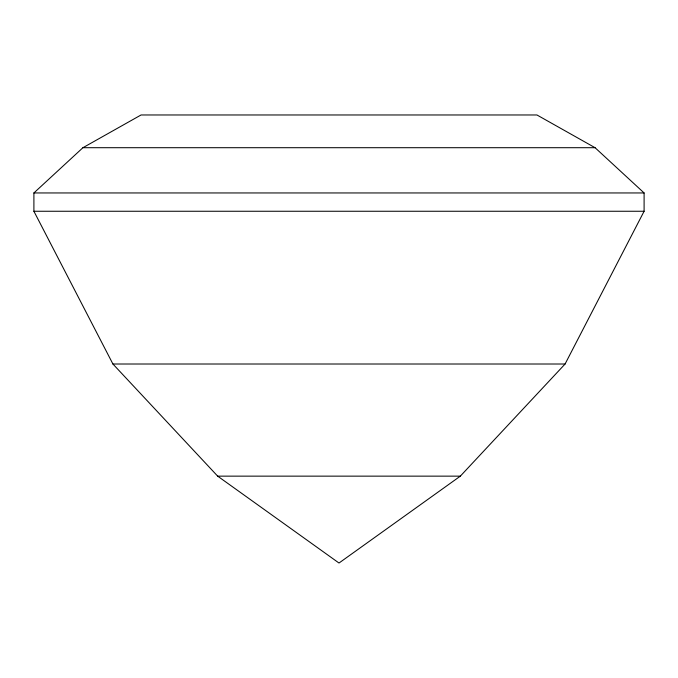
<?xml version="1.0" encoding="UTF-8"?>
<svg xmlns="http://www.w3.org/2000/svg" width="678" height="678" viewBox="0 0 678 678"><rect width="100%" height="100%" fill="white"/><g stroke="black" fill="none" stroke-linecap="round" stroke-linejoin="round"><path stroke-width="1.02" d="M565.079 364.01L644.1 211.256L644.1 192.95L595.072 147.702L536.942 114.972L141.058 114.972L82.928 147.702L33.9 192.95L33.9 211.256L112.921 364.01L217.663 476.142L339 563.028L460.337 476.142L565.079 364.01L112.921 364.01M82.928 147.702L595.072 147.702M33.9 192.95L644.1 192.95M33.9 211.256L644.1 211.256M217.663 476.142L460.337 476.142"/></g></svg>
